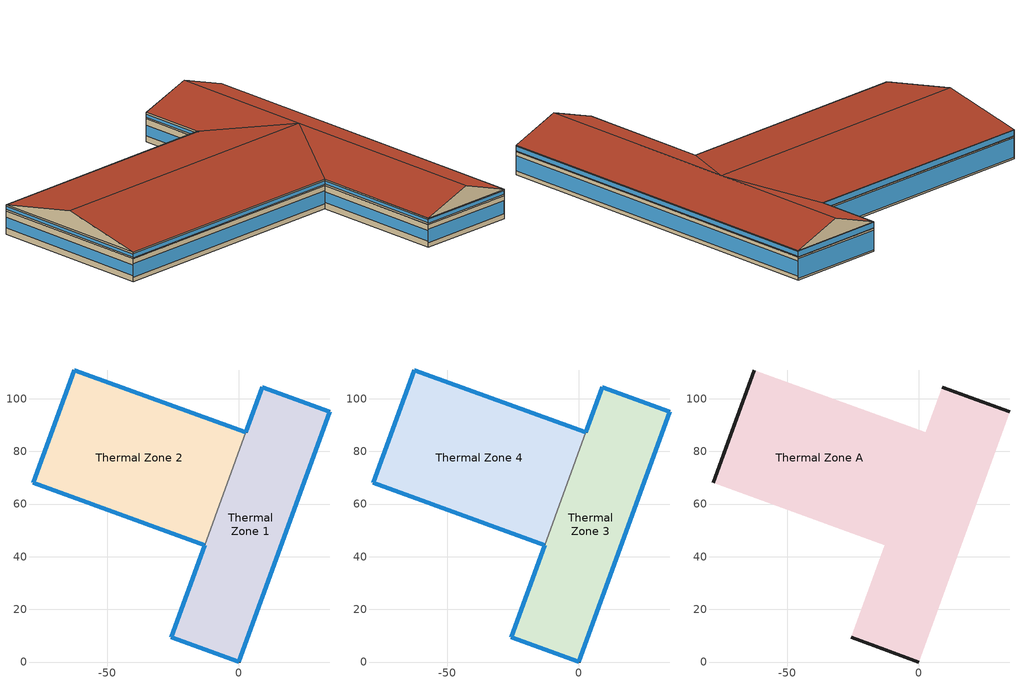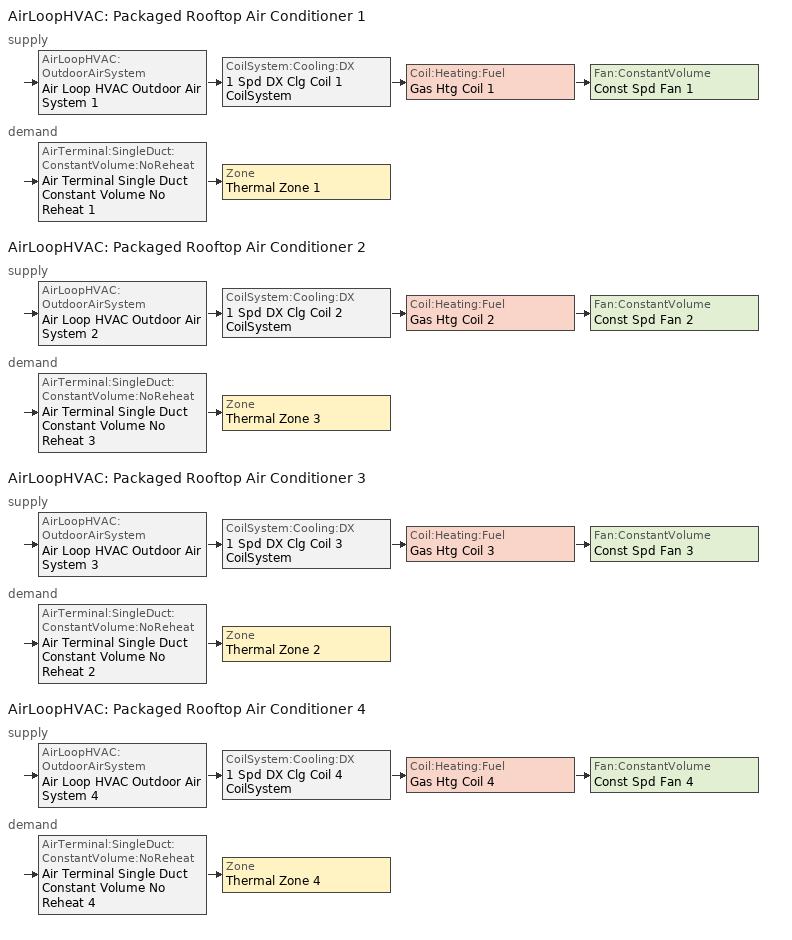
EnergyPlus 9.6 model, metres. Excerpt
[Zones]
Thermal Zone 1
 floor ground (ExtSlabCarpet): 0,0 -25.72,9.36 -13.01,44.28 2.61,87.19 8.86,104.37 34.58,95.01 z0
 wall outside (Ext Wall): -13.01,44.28 -25.72,9.36 0,0 34.58,95.01 8.86,104.37 2.61,87.19 z0:6.31
 wall to Thermal Zone 2 (Interior Wall): 2.61,87.19 -13.01,44.28 z0:6.31
 window (Ext Window): 34.57,95.02 8.87,104.37 z0.47:5.84; -13.01,44.27 -25.72,9.37 / 8.86,104.36 2.61,87.2 z1.7:4.61; 0,0.01 34.58,95 z1.07:5.24; -25.71,9.36 -0.01,0 z1.33:4.98
Thermal Zone 2
 floor ground (ExtSlabCarpet): -13.01,44.28 -78.17,68 -62.55,110.9 2.61,87.19 z0
 wall outside (Ext Wall): 2.61,87.19 -62.55,110.9 -78.17,68 -13.01,44.28 z0:6.31
 window (Ext Window): 2.6,87.19 -62.54,110.9 z0.47:5.84; -62.55,110.89 -78.16,68.01 z1.7:4.61; -78.16,67.99 -13.02,44.28 z1.33:4.98
Thermal Zone 3
 floor to Thermal Zone 1 (Interior Floor): 0,0 -25.72,9.36 -13.01,44.28 2.61,87.19 8.86,104.37 34.58,95.01 z6.31
 wall outside (Ext Wall): -13.01,44.28 -25.72,9.36 0,0 34.58,95.01 8.86,104.37 2.61,87.19 z6.31:8.11
 wall to Thermal Zone 4 (Interior Wall): 2.61,87.19 -13.01,44.28 z6.31:8.11
 window (Ext Window): 34.57,95.02 8.87,104.37 z6.45:7.98; -13.01,44.27 -25.72,9.37 / 8.86,104.36 2.61,87.2 z6.8:7.62; 0,0.01 34.58,95 z6.62:7.8; -25.71,9.36 -0.01,0 z6.69:7.73
Thermal Zone 4
 floor to Thermal Zone 2 (Interior Floor): -13.01,44.28 -78.17,68 -62.55,110.9 2.61,87.19 z6.31
 wall outside (Ext Wall): 2.61,87.19 -62.55,110.9 -78.17,68 -13.01,44.28 z6.31:8.11
 window (Ext Window): 2.6,87.19 -62.54,110.9 z6.45:7.98; -62.55,110.89 -78.16,68.01 z6.8:7.62; -78.16,67.99 -13.02,44.28 z6.69:7.73
Thermal Zone A
 floor to Thermal Zone 3 (Interior Floor): 0,0 -25.72,9.36 -13.01,44.28 2.61,87.19 8.86,104.37 34.58,95.01 z8.11
 floor to Thermal Zone 4 (Interior Floor): -13.01,44.28 -78.17,68 -62.55,110.9 2.61,87.19 z8.11
 wall outside (Ext Wall): 34.58,95.01,8.11 8.86,104.37,8.11 21.72,99.69,13.01; 0,0,8.11 -12.86,4.68,13.01 -25.72,9.36,8.11; -70.36,89.45,13.01 -62.55,110.9,8.11 -78.17,68,8.11
 roof outside (Ext Roof): 0,0,8.11 34.58,95.01,8.11 21.72,99.69,13.01 -12.86,4.68,13.01; 7.65,61.05,13.01 21.72,99.69,13.01 8.86,104.37,8.11 2.61,87.19,8.11; -12.86,4.68,13.01 7.65,61.05,13.01 -13.01,44.28,8.11 -25.72,9.36,8.11; -13.01,44.28,8.11 7.65,61.05,13.01 -70.36,89.45,13.01 -78.17,68,8.11; 7.65,61.05,13.01 2.61,87.19,8.11 -62.55,110.9,8.11 -70.36,89.45,13.01
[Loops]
AirLoopHVAC 'Packaged Rooftop Air Conditioner 1'
 supply: AirLoopHVAC:OutdoorAirSystem 'Air Loop HVAC Outdoor Air System 1' > CoilSystem:Cooling:DX '1 Spd DX Clg Coil 1 CoilSystem' > Coil:Heating:Fuel 'Gas Htg Coil 1' > Fan:ConstantVolume 'Const Spd Fan 1'
 demand: AirTerminal:SingleDuct:ConstantVolume:NoReheat 'Air Terminal Single Duct Constant Volume No Reheat 1' > Zone 'Thermal Zone 1'
AirLoopHVAC 'Packaged Rooftop Air Conditioner 2'
 supply: AirLoopHVAC:OutdoorAirSystem 'Air Loop HVAC Outdoor Air System 2' > CoilSystem:Cooling:DX '1 Spd DX Clg Coil 2 CoilSystem' > Coil:Heating:Fuel 'Gas Htg Coil 2' > Fan:ConstantVolume 'Const Spd Fan 2'
 demand: AirTerminal:SingleDuct:ConstantVolume:NoReheat 'Air Terminal Single Duct Constant Volume No Reheat 3' > Zone 'Thermal Zone 3'
AirLoopHVAC 'Packaged Rooftop Air Conditioner 3'
 supply: AirLoopHVAC:OutdoorAirSystem 'Air Loop HVAC Outdoor Air System 3' > CoilSystem:Cooling:DX '1 Spd DX Clg Coil 3 CoilSystem' > Coil:Heating:Fuel 'Gas Htg Coil 3' > Fan:ConstantVolume 'Const Spd Fan 3'
 demand: AirTerminal:SingleDuct:ConstantVolume:NoReheat 'Air Terminal Single Duct Constant Volume No Reheat 2' > Zone 'Thermal Zone 2'
AirLoopHVAC 'Packaged Rooftop Air Conditioner 4'
 supply: AirLoopHVAC:OutdoorAirSystem 'Air Loop HVAC Outdoor Air System 4' > CoilSystem:Cooling:DX '1 Spd DX Clg Coil 4 CoilSystem' > Coil:Heating:Fuel 'Gas Htg Coil 4' > Fan:ConstantVolume 'Const Spd Fan 4'
 demand: AirTerminal:SingleDuct:ConstantVolume:NoReheat 'Air Terminal Single Duct Constant Volume No Reheat 4' > Zone 'Thermal Zone 4'
[Building]
Building 1: North Axis {deg}=-0
[Site:Location]
Washington Dc Dulles IntL Ar: Latitude {deg}=38.98; Longitude {deg}=-77.47; Time Zone {hr}=-5; Elevation {m}=82
[SizingPeriod:DesignDay] Day of Month=21; Dry-Bulb Temperature Range Modifier Type=DefaultMultipliers; Barometric Pressure {Pa}=86790; Rain Indicator=No; Snow Indicator=No; Daylight Saving Time Indicator=No; Begin Environment Reset Mode=FullResetAtBeginEnvironment
Name | Month | Day Type | Maximum Dry-Bulb Temperature {C} | Daily Dry-Bulb Temperature Range {deltaC} | Humidity Condition Type | Wetbulb or DewPoint at Maximum Dry-Bulb {C} | Wind Speed {m/s} | Wind Direction {deg} | Solar Model Indicator | ASHRAE Clear Sky Optical Depth for Beam Irradiance (taub) | ASHRAE Clear Sky Optical Depth for Diffuse Irradiance (taud) | Enthalpy at Maximum Dry-Bulb {J/kg} | Sky Clearness
SALT-LAKE-CITY-IAP Ann Clg .4% Condns DB=>MWB | 7 | SummerDesignDay | 36.5 | 14.4 | Wetbulb | 17.1 | 5 | 340 | ASHRAETau | 0.339 | 2.366
SALT-LAKE-CITY-IAP Ann Clg .4% Condns DP=>MDB | 7 | SummerDesignDay | 22.5 | 14.4 | Dewpoint | 15.6 | 5 | 340 | ASHRAETau | 0.339 | 2.366
SALT-LAKE-CITY-IAP Ann Clg .4% Condns Enth=>MDB | 7 | SummerDesignDay | 30.8 | 14.4 | Enthalpy |  | 5 | 340 | ASHRAETau | 0.339 | 2.366 | 59300
SALT-LAKE-CITY-IAP Ann Clg .4% Condns WB=>MDB | 7 | SummerDesignDay | 31.2 | 14.4 | Wetbulb | 19 | 5 | 340 | ASHRAETau | 0.339 | 2.366
SALT-LAKE-CITY-IAP Ann Htg 99.6% Condns DB | 1 | WinterDesignDay | -12.4 | 0 | Wetbulb | -12.4 | 2.6 | 140 | ASHRAEClearSky |  |  |  | 0
SALT-LAKE-CITY-IAP Ann Htg Wind 99.6% Condns WS=>MCDB | 1 | WinterDesignDay | 6.8 | 0 | Wetbulb | 6.8 | 12.4 | 140 | ASHRAEClearSky |  |  |  | 0
SALT-LAKE-CITY-IAP Ann Hum_n 99.6% Condns DP=>MCDB | 1 | WinterDesignDay | -10.7 | 0 | Dewpoint | -16.2 | 2.6 | 140 | ASHRAEClearSky |  |  |  | 0
[Material] Thermal Absorptance=0.9
Name | Roughness | Thickness m | Conductivity W/m-K | Density kg/m3 | Specific Heat J/kg-K | Solar Absorptance | Visible Absorptance
wall concrete | MediumRough | 0.398 | 0.5 | 2243 | 837 | 0.65 | 0.65
roof concrete | MediumRough | 0.401 | 0.5 | 2243 | 837 | 0.65 | 0.65
Wall Insulation [37] | MediumRough | 0.0681 | 0.0432 | 91 | 837 | 0.5 | 0.5
Roof Insulation [25] | MediumRough | 0.263 | 0.049 | 265 | 836.8 | 0.7 | 0.7
F16 Acoustic tile | MediumSmooth | 0.0191 | 0.06 | 368 | 590 | 0.3 | 0.3
M11 100mm lightweight concrete | MediumRough | 0.1016 | 0.53 | 1280 | 840 | 0.5 | 0.5
MAT-CC05 4 HW CONCRETE | Rough | 0.1016 | 1.311 | 2240 | 836.8 | 0.85 | 0.85
G01a 19mm gypsum board | MediumSmooth | 0.019 | 0.16 | 800 | 1090 | 0.4 | 0.4
[Material:AirGap]
Name | Thermal Resistance m2-K/W
F04 Wall air space resistance | 0.15
F05 Ceiling air space resistance | 0.18
[Material:NoMass]
CP02 CARPET PAD: Roughness=Smooth; Thermal Resistance m2-K/W=0.1; Thermal Absorptance=0.9; Solar Absorptance=0.8; Visible Absorptance=0.8
[WindowMaterial:SimpleGlazingSystem]
Window Material Simple Glazing System: U-Factor W/m2-K=1.51; Solar Heat Gain Coefficient=0.25
[Construction]
Ext Roof: roof concrete, Roof Insulation [25]
Ext Wall: wall concrete, Wall Insulation [37]
Ext Window: Window Material Simple Glazing System
ExtSlabCarpet: MAT-CC05 4 HW CONCRETE, CP02 CARPET PAD
Interior Floor: F16 Acoustic tile, F05 Ceiling air space resistance, M11 100mm lightweight concrete
Interior Wall: G01a 19mm gypsum board, F04 Wall air space resistance, G01a 19mm gypsum board
[Zone]
Thermal Zone 1; Thermal Zone 2: 290, 0, 0, 0, , 1, , , , , , Yes
Thermal Zone 3; Thermal Zone 4: 290, 0, 0, 6.31, , 1, , , , , , Yes
Thermal Zone A: 290, 0, 0, 8.11, , 1, , , , , , No
[Controller:MechanicalVentilation] Availability Schedule=Always On Discrete; Demand Controlled Ventilation=No; System Outdoor Air Method=ZoneSum
Name | Zone or ZoneList Name 1 | Design Specification Outdoor Air Object Name 1
Controller Mechanical Ventilation 1 | Thermal Zone 1 | Ventilation 1
Controller Mechanical Ventilation 2 | Thermal Zone 3 | Ventilation 3
Controller Mechanical Ventilation 3 | Thermal Zone 2 | Ventilation 2
Controller Mechanical Ventilation 4 | Thermal Zone 4 | Ventilation 4
[AirLoopHVAC] Design Supply Air Flow Rate m3/s=AutoSize; Design Return Air Flow Fraction of Supply Air Flow=1
Packaged Rooftop Air Conditioner 1; Packaged Rooftop Air Conditioner 2; Packaged Rooftop Air Conditioner 3; Packaged Rooftop Air Conditioner 4
[Sizing:System] Type of Load to Size On=Sensible; Design Outdoor Air Flow Rate m3/s=Autosize; Central Heating Maximum System Air Flow Ratio=0.3; Preheat Design Temperature C=7; Preheat Design Humidity Ratio kgWater/kgDryAir=0.008; Precool Design Temperature C=12.8; Precool Design Humidity Ratio kgWater/kgDryAir=0.008; Type of Zone Sum to Use=NonCoincident; 100% Outdoor Air in Cooling=Yes; 100% Outdoor Air in Heating=Yes; Central Cooling Design Supply Air Humidity Ratio kgWater/kgDryAir=0.0085; Central Heating Design Supply Air Humidity Ratio kgWater/kgDryAir=0.008; Cooling Supply Air Flow Rate Method=DesignDay; Cooling Supply Air Flow Rate m3/s=0; Cooling Supply Air Flow Rate Per Floor Area m3/s-m2=0.00996765; Cooling Fraction of Autosized Cooling Supply Air Flow Rate=1; Cooling Supply Air Flow Rate Per Unit Cooling Capacity m3/s-W=3.94755e-05; Heating Supply Air Flow Rate Method=DesignDay; Heating Supply Air Flow Rate m3/s=0; Heating Supply Air Flow Rate Per Floor Area m3/s-m2=0.00996765; Heating Fraction of Autosized Heating Supply Air Flow Rate=1; Heating Fraction of Autosized Cooling Supply Air Flow Rate=1; Heating Supply Air Flow Rate Per Unit Heating Capacity m3/s-W=3.15882e-05; System Outdoor Air Method=ZoneSum; Zone Maximum Outdoor Air Fraction dimensionless=1; Cooling Design Capacity Method=CoolingDesignCapacity; Cooling Design Capacity W=Autosize; Cooling Design Capacity Per Floor Area W/m2=234.7; Fraction of Autosized Cooling Design Capacity=1; Heating Design Capacity Method=HeatingDesignCapacity; Heating Design Capacity W=Autosize; Heating Design Capacity Per Floor Area W/m2=157; Fraction of Autosized Heating Design Capacity=1; Central Cooling Capacity Control Method=OnOff; Occupant Diversity=Autosize
Name | Central Cooling Design Supply Air Temperature C | Central Heating Design Supply Air Temperature C
Packaged Rooftop Air Conditioner 1 | 13.2 | 47.5
Packaged Rooftop Air Conditioner 2 | 18.7 | 41.9
Packaged Rooftop Air Conditioner 3 | 13 | 54.4
Packaged Rooftop Air Conditioner 4 | 18.2 | 42.2
[AvailabilityManager:Scheduled] Schedule=Always On Discrete
Packaged Rooftop Air Conditioner 1 Availability Manager; Air Loop HVAC Outdoor Air System 1 Availability Manager; Packaged Rooftop Air Conditioner 2 Availability Manager; Air Loop HVAC Outdoor Air System 2 Availability Manager; Packaged Rooftop Air Conditioner 3 Availability Manager; Air Loop HVAC Outdoor Air System 3 Availability Manager; Packaged Rooftop Air Conditioner 4 Availability Manager; Air Loop HVAC Outdoor Air System 4 Availability Manager
[Controller:OutdoorAir] Minimum Outdoor Air Flow Rate m3/s=0; Maximum Outdoor Air Flow Rate m3/s=Autosize; Economizer Control Action Type=ModulateFlow; Economizer Maximum Limit Dry-Bulb Temperature C=28; Economizer Maximum Limit Enthalpy J/kg=64000; Economizer Minimum Limit Dry-Bulb Temperature C=-100; Lockout Type=NoLockout; Minimum Limit Type=FixedMinimum; High Humidity Control=No; Control High Indoor Humidity Based on Outdoor Humidity Ratio=Yes; Heat Recovery Bypass Control Type=BypassWhenWithinEconomizerLimits
Name | Economizer Control Type | Mechanical Ventilation Controller
Controller Outdoor Air 1 | DifferentialEnthalpy | Controller Mechanical Ventilation 1
Controller Outdoor Air 2 | DifferentialEnthalpy | Controller Mechanical Ventilation 2
Controller Outdoor Air 3 | DifferentialDryBulb | Controller Mechanical Ventilation 3
Controller Outdoor Air 4 | NoEconomizer | Controller Mechanical Ventilation 4
[SetpointManager:MixedAir] Control Variable=Temperature
Name | Setpoint Node or NodeList
Node Air Deck Mixed 1 OS Default SPM | Node Air Deck Mixed 1
Node Air Deck Cooling 1 OS Default SPM | Node Air Deck Cooling 1
Node Air Deck Heating 1 OS Default SPM | Node Air Deck Heating 1
Node Air Deck Mixed 2 OS Default SPM | Node Air Deck Mixed 2
Node Air Deck Cooling 2 OS Default SPM | Node Air Deck Cooling 2
Node Air Deck Heating 2 OS Default SPM | Node Air Deck Heating 2
Node Air Deck Mixed 3 OS Default SPM | Node Air Deck Mixed 3
Node Air Deck Cooling 3 OS Default SPM | Node Air Deck Cooling 3
Node Air Deck Heating 3 OS Default SPM | Node Air Deck Heating 3
Node Air Deck Mixed 4 OS Default SPM | Node Air Deck Mixed 4
Node Air Deck Cooling 4 OS Default SPM | Node Air Deck Cooling 4
Node Air Deck Heating 4 OS Default SPM | Node Air Deck Heating 4
[CoilSystem:Cooling:DX] Availability Schedule=Always On Discrete hvac_library
Name | Cooling Coil
1 Spd DX Clg Coil 1 CoilSystem | 1 Spd DX Clg Coil 1
1 Spd DX Clg Coil 2 CoilSystem | 1 Spd DX Clg Coil 2
1 Spd DX Clg Coil 3 CoilSystem | 1 Spd DX Clg Coil 3
1 Spd DX Clg Coil 4 CoilSystem | 1 Spd DX Clg Coil 4
[Coil:Cooling:DX:SingleSpeed] Availability Schedule=Always On Discrete hvac_library; Gross Rated Total Cooling Capacity W=Autosize; Gross Rated Sensible Heat Ratio=Autosize; Rated Air Flow Rate m3/s=Autosize; Rated Evaporator Fan Power Per Volume Flow Rate W/(m3/s)=773.3; Total Cooling Capacity Function of Temperature Curve=OS:Curve:Biquadratic 1; Total Cooling Capacity Function of Flow Fraction Curve=OS:Curve:Quadratic 1; Energy Input Ratio Function of Temperature Curve=OS:Curve:Biquadratic 2; Energy Input Ratio Function of Flow Fraction Curve=OS:Curve:Quadratic 2; Part Load Fraction Correlation Curve=OS:Curve:Quadratic 3; Minimum Outdoor Dry-Bulb Temperature for Compressor Operation C=-25; Condenser Type=AirCooled; Evaporative Condenser Effectiveness=0; Evaporative Condenser Air Flow Rate m3/s=Autosize; Evaporative Condenser Pump Rated Power Consumption W=Autosize; Crankcase Heater Capacity W=0; Maximum Outdoor Dry-Bulb Temperature for Crankcase Heater Operation C=0; Basin Heater Capacity W/K=0; Basin Heater Setpoint Temperature C=10
Name | Gross Rated Cooling COP W/W
1 Spd DX Clg Coil 1 | 3.61
1 Spd DX Clg Coil 2 | 3.55
1 Spd DX Clg Coil 3 | 4.22
1 Spd DX Clg Coil 4 | 4.04
[Coil:Heating:Fuel] Availability Schedule=Always On Discrete hvac_library; Parasitic Electric Load W=0; Parasitic Fuel Load W=0
Name | Fuel Type | Burner Efficiency | Nominal Capacity W
Gas Htg Coil 1 | Coal | 0.84 | 4599
Gas Htg Coil 2 | Coal | 0.82 | 49254
Gas Htg Coil 3 | NaturalGas | 0.72 | Autosize
Gas Htg Coil 4 | NaturalGas | 0.89 | Autosize
[Fan:ConstantVolume] Availability Schedule=Always On Discrete; Motor Efficiency=0.9; Motor In Airstream Fraction=1
Name | Fan Total Efficiency | Pressure Rise Pa | Maximum Flow Rate m3/s
Const Spd Fan 1 | 0.62 | 862 | Autosize
Const Spd Fan 2 | 0.85 | 346 | 138.49
Const Spd Fan 3 | 0.87 | 1707 | 89.2
Const Spd Fan 4 | 0.78 | 1668 | Autosize
[SetpointManager:Scheduled] Control Variable=Temperature
Name | Schedule | Setpoint Node or NodeList
Setpoint Manager Scheduled Air Duck 1 | Deck_Temperature 1 | Node Air Deck Supply 1
Setpoint Manager Scheduled Air Duck 2 | Deck_Temperature 2 | Node Air Deck Supply 2
Setpoint Manager Scheduled Air Duck 3 | Deck_Temperature 3 | Node Air Deck Supply 3
Setpoint Manager Scheduled Air Duck 4 | Deck_Temperature 4 | Node Air Deck Supply 4
[ZoneControl:Thermostat] Temperature Difference Between Cutout And Setpoint deltaC=0
Name | Zone or ZoneList | Control Type Schedule | Control 1
Thermal Zone 1 Thermostat | Thermal Zone 1 | Thermal Zone 1 Thermostat Schedule | Thermostat Setpoint Dual Setpoint 1
Thermal Zone 2 Thermostat | Thermal Zone 2 | Thermal Zone 2 Thermostat Schedule | Thermostat Setpoint Dual Setpoint 2
Thermal Zone 3 Thermostat | Thermal Zone 3 | Thermal Zone 3 Thermostat Schedule | Thermostat Setpoint Dual Setpoint 3
Thermal Zone 4 Thermostat | Thermal Zone 4 | Thermal Zone 4 Thermostat Schedule | Thermostat Setpoint Dual Setpoint 4
[ThermostatSetpoint:DualSetpoint]
Name | Heating Setpoint Temperature Schedule | Cooling Setpoint Temperature Schedule
Thermostat Setpoint Dual Setpoint 1 | HtgSetp 1 | ClgSetp 1
Thermostat Setpoint Dual Setpoint 2 | HtgSetp 2 | ClgSetp 2
Thermostat Setpoint Dual Setpoint 3 | HtgSetp 3 | ClgSetp 3
Thermostat Setpoint Dual Setpoint 4 | HtgSetp 4 | ClgSetp 4
[AirTerminal:SingleDuct:ConstantVolume:NoReheat] Availability Schedule=Always On Discrete; Maximum Air Flow Rate m3/s=AutoSize
Air Terminal Single Duct Constant Volume No Reheat 1; Air Terminal Single Duct Constant Volume No Reheat 2; Air Terminal Single Duct Constant Volume No Reheat 3; Air Terminal Single Duct Constant Volume No Reheat 4
[Zone equipment]
Thermal Zone 1: Air Terminal Single Duct Constant Volume No Reheat 1
Thermal Zone 2: Air Terminal Single Duct Constant Volume No Reheat 2
Thermal Zone 3: Air Terminal Single Duct Constant Volume No Reheat 3
Thermal Zone 4: Air Terminal Single Duct Constant Volume No Reheat 4
[Sizing:Zone] Zone Cooling Design Supply Air Temperature Input Method=SupplyAirTemperature; Zone Cooling Design Supply Air Temperature Difference deltaC=11.11; Zone Heating Design Supply Air Temperature Input Method=SupplyAirTemperature; Zone Heating Design Supply Air Temperature Difference deltaC=11.11; Zone Cooling Design Supply Air Humidity Ratio kgWater/kgDryAir=0.0085; Zone Heating Design Supply Air Humidity Ratio kgWater/kgDryAir=0.008; Cooling Design Air Flow Method=DesignDay; Cooling Design Air Flow Rate m3/s=0; Cooling Minimum Air Flow per Zone Floor Area m3/s-m2=0.000762; Cooling Minimum Air Flow m3/s=0; Cooling Minimum Air Flow Fraction=0; Heating Design Air Flow Method=DesignDay; Heating Design Air Flow Rate m3/s=0; Heating Maximum Air Flow per Zone Floor Area m3/s-m2=0.002032; Heating Maximum Air Flow m3/s=0.141576; Heating Maximum Air Flow Fraction=0.3; Account for Dedicated Outdoor Air System=No
Name | Zone Cooling Design Supply Air Temperature C | Zone Heating Design Supply Air Temperature C | Design Specification Outdoor Air Object
Thermal Zone 1 | 13.2 | 47.5 | Ventilation 1
Thermal Zone 2 | 18.7 | 41.9 | Ventilation 2
Thermal Zone 3 | 13 | 54.4 | Ventilation 3
Thermal Zone 4 | 18.2 | 42.2 | Ventilation 4
[DesignSpecification:OutdoorAir] Outdoor Air Method=Sum; Outdoor Air Flow per Person m3/s-person=0; Outdoor Air Flow per Zone Floor Area m3/s-m2=0; Outdoor Air Flow per Zone m3/s=0
Name | Outdoor Air Flow Air Changes per Hour 1/hr
Ventilation 1 | 3.01
Ventilation 2 | 1.46
Ventilation 3 | 0.79
Ventilation 4 | 3.29
[Schedule:Day:Interval]
HtgSetp Summer Design Day 1; HtgSetp Summer Design Day 2; HtgSetp Summer Design Day 3; HtgSetp Summer Design Day 4: No, 24:00, 15.6
HtgSetp Winter Design Day 1; HtgSetp Winter Design Day 2; HtgSetp Winter Design Day 3; HtgSetp Winter Design Day 4: No, 24:00, 21
ClgSetp Summer Design Day 1; ClgSetp Summer Design Day 2; ClgSetp Summer Design Day 3; ClgSetp Summer Design Day 4: No, 06:00, 26.7, 22:00, 24, 24:00, 26.7
ClgSetp Winter Design Day 1; ClgSetp Winter Design Day 2; ClgSetp Winter Design Day 3; ClgSetp Winter Design Day 4: No, 24:00, 26.7
ClgSetp Default Schedule 1; ClgSetp Default Schedule 2: Temperature 37, No, 01:00, 28.3, 02:00, 28.3, 03:00, 28.3, 04:00, 28.3, 05:00, 28.3, 06:00, 28.3, 07:00, 28.3, 08:00, 28.3, 09:00, 26.2, 10:00, 26.2, 11:00, 26.2, 12:00, 26.2, 13:00, 26.2, 14:00, 26.2, 15:00, 26.2, 16:00, 26.2, 17:00, 26.2, 18:00, 26.2, 19:00, 28.3, 20:00, 28.3, 21:00, 28.3, 22:00, 28.3, 23:00, 28.3, 24:00, 28.3
HtgSetp Default Schedule 1; HtgSetp Default Schedule 2: Temperature 36, No, 01:00, 22.1, 02:00, 22.1, 03:00, 22.1, 04:00, 22.1, 05:00, 22.1, 06:00, 22.1, 07:00, 22.1, 08:00, 22.1, 09:00, 20.3, 10:00, 20.3, 11:00, 20.3, 12:00, 20.3, 13:00, 20.3, 14:00, 20.3, 15:00, 20.3, 16:00, 20.3, 17:00, 20.3, 18:00, 20.3, 19:00, 22.1, 20:00, 22.1, 21:00, 22.1, 22:00, 22.1, 23:00, 22.1, 24:00, 22.1
ClgSetp Default Schedule 3: Temperature 37, No, 01:00, 28.4, 02:00, 28.4, 03:00, 28.4, 04:00, 28.4, 05:00, 28.4, 06:00, 28.4, 07:00, 28.4, 08:00, 28.4, 09:00, 24.2, 10:00, 24.2, 11:00, 24.2, 12:00, 24.2, 13:00, 24.2, 14:00, 24.2, 15:00, 28.4, 16:00, 28.4, 17:00, 28.4, 18:00, 28.4, 19:00, 28.4, 20:00, 28.4, 21:00, 28.4, 22:00, 28.4, 23:00, 28.4, 24:00, 28.4
HtgSetp Default Schedule 3: Temperature 36, No, 01:00, 23.1, 02:00, 23.1, 03:00, 23.1, 04:00, 23.1, 05:00, 23.1, 06:00, 23.1, 07:00, 23.1, 08:00, 23.1, 09:00, 21.9, 10:00, 21.9, 11:00, 21.9, 12:00, 21.9, 13:00, 21.9, 14:00, 21.9, 15:00, 23.1, 16:00, 23.1, 17:00, 23.1, 18:00, 23.1, 19:00, 23.1, 20:00, 23.1, 21:00, 23.1, 22:00, 23.1, 23:00, 23.1, 24:00, 23.1
ClgSetp Default Schedule 4: Temperature 37, No, 01:00, 28.7, 02:00, 28.7, 03:00, 28.7, 04:00, 28.7, 05:00, 28.7, 06:00, 28.7, 07:00, 25.7, 08:00, 25.7, 09:00, 25.7, 10:00, 25.7, 11:00, 25.7, 12:00, 25.7, 13:00, 25.7, 14:00, 25.7, 15:00, 25.7, 16:00, 25.7, 17:00, 25.7, 18:00, 25.7, 19:00, 25.7, 20:00, 25.7, 21:00, 28.7, 22:00, 28.7, 23:00, 28.7, 24:00, 28.7
HtgSetp Default Schedule 4: Temperature 36, No, 01:00, 22.2, 02:00, 22.2, 03:00, 22.2, 04:00, 22.2, 05:00, 22.2, 06:00, 22.2, 07:00, 19, 08:00, 19, 09:00, 19, 10:00, 19, 11:00, 19, 12:00, 19, 13:00, 19, 14:00, 19, 15:00, 19, 16:00, 19, 17:00, 19, 18:00, 19, 19:00, 19, 20:00, 19, 21:00, 22.2, 22:00, 22.2, 23:00, 22.2, 24:00, 22.2
Deck_Temperature_Default 1; Deck_Temperature_Summer_Design_Day 1; Deck_Temperature_Winter_Design_Day 1: No, 24:00, 13.2
Deck_Temperature_Default 2; Deck_Temperature_Summer_Design_Day 2; Deck_Temperature_Winter_Design_Day 2: No, 24:00, 18.7
Deck_Temperature_Default 3; Deck_Temperature_Summer_Design_Day 3; Deck_Temperature_Winter_Design_Day 3: No, 24:00, 13
Deck_Temperature_Default 4; Deck_Temperature_Summer_Design_Day 4; Deck_Temperature_Winter_Design_Day 4: No, 24:00, 18.2
[Schedule:Week:Daily]
HtgSetp 1 Week Rule - Jan1-Dec31: HtgSetp Default Schedule 1, HtgSetp Default Schedule 1, HtgSetp Default Schedule 1, HtgSetp Default Schedule 1, HtgSetp Default Schedule 1, HtgSetp Default Schedule 1, HtgSetp Default Schedule 1, HtgSetp Default Schedule 1, HtgSetp Summer Design Day 1, HtgSetp Winter Design Day 1, HtgSetp Default Schedule 1, HtgSetp Default Schedule 1
ClgSetp 1 Week Rule - Jan1-Dec31: ClgSetp Default Schedule 1, ClgSetp Default Schedule 1, ClgSetp Default Schedule 1, ClgSetp Default Schedule 1, ClgSetp Default Schedule 1, ClgSetp Default Schedule 1, ClgSetp Default Schedule 1, ClgSetp Default Schedule 1, ClgSetp Summer Design Day 1, ClgSetp Winter Design Day 1, ClgSetp Default Schedule 1, ClgSetp Default Schedule 1
HtgSetp 2 Week Rule - Jan1-Dec31: HtgSetp Default Schedule 2, HtgSetp Default Schedule 2, HtgSetp Default Schedule 2, HtgSetp Default Schedule 2, HtgSetp Default Schedule 2, HtgSetp Default Schedule 2, HtgSetp Default Schedule 2, HtgSetp Default Schedule 2, HtgSetp Summer Design Day 2, HtgSetp Winter Design Day 2, HtgSetp Default Schedule 2, HtgSetp Default Schedule 2
ClgSetp 2 Week Rule - Jan1-Dec31: ClgSetp Default Schedule 2, ClgSetp Default Schedule 2, ClgSetp Default Schedule 2, ClgSetp Default Schedule 2, ClgSetp Default Schedule 2, ClgSetp Default Schedule 2, ClgSetp Default Schedule 2, ClgSetp Default Schedule 2, ClgSetp Summer Design Day 2, ClgSetp Winter Design Day 2, ClgSetp Default Schedule 2, ClgSetp Default Schedule 2
HtgSetp 3 Week Rule - Jan1-Dec31: HtgSetp Default Schedule 3, HtgSetp Default Schedule 3, HtgSetp Default Schedule 3, HtgSetp Default Schedule 3, HtgSetp Default Schedule 3, HtgSetp Default Schedule 3, HtgSetp Default Schedule 3, HtgSetp Default Schedule 3, HtgSetp Summer Design Day 3, HtgSetp Winter Design Day 3, HtgSetp Default Schedule 3, HtgSetp Default Schedule 3
ClgSetp 3 Week Rule - Jan1-Dec31: ClgSetp Default Schedule 3, ClgSetp Default Schedule 3, ClgSetp Default Schedule 3, ClgSetp Default Schedule 3, ClgSetp Default Schedule 3, ClgSetp Default Schedule 3, ClgSetp Default Schedule 3, ClgSetp Default Schedule 3, ClgSetp Summer Design Day 3, ClgSetp Winter Design Day 3, ClgSetp Default Schedule 3, ClgSetp Default Schedule 3
HtgSetp 4 Week Rule - Jan1-Dec31: HtgSetp Default Schedule 4, HtgSetp Default Schedule 4, HtgSetp Default Schedule 4, HtgSetp Default Schedule 4, HtgSetp Default Schedule 4, HtgSetp Default Schedule 4, HtgSetp Default Schedule 4, HtgSetp Default Schedule 4, HtgSetp Summer Design Day 4, HtgSetp Winter Design Day 4, HtgSetp Default Schedule 4, HtgSetp Default Schedule 4
ClgSetp 4 Week Rule - Jan1-Dec31: ClgSetp Default Schedule 4, ClgSetp Default Schedule 4, ClgSetp Default Schedule 4, ClgSetp Default Schedule 4, ClgSetp Default Schedule 4, ClgSetp Default Schedule 4, ClgSetp Default Schedule 4, ClgSetp Default Schedule 4, ClgSetp Summer Design Day 4, ClgSetp Winter Design Day 4, ClgSetp Default Schedule 4, ClgSetp Default Schedule 4
Deck_Temperature 1 Week Rule - Jan1-Dec31: Deck_Temperature_Default 1, Deck_Temperature_Default 1, Deck_Temperature_Default 1, Deck_Temperature_Default 1, Deck_Temperature_Default 1, Deck_Temperature_Default 1, Deck_Temperature_Default 1, Deck_Temperature_Default 1, Deck_Temperature_Summer_Design_Day 1, Deck_Temperature_Winter_Design_Day 1, Deck_Temperature_Default 1, Deck_Temperature_Default 1
Deck_Temperature 2 Week Rule - Jan1-Dec31: Deck_Temperature_Default 2, Deck_Temperature_Default 2, Deck_Temperature_Default 2, Deck_Temperature_Default 2, Deck_Temperature_Default 2, Deck_Temperature_Default 2, Deck_Temperature_Default 2, Deck_Temperature_Default 2, Deck_Temperature_Summer_Design_Day 2, Deck_Temperature_Winter_Design_Day 2, Deck_Temperature_Default 2, Deck_Temperature_Default 2
Deck_Temperature 3 Week Rule - Jan1-Dec31: Deck_Temperature_Default 3, Deck_Temperature_Default 3, Deck_Temperature_Default 3, Deck_Temperature_Default 3, Deck_Temperature_Default 3, Deck_Temperature_Default 3, Deck_Temperature_Default 3, Deck_Temperature_Default 3, Deck_Temperature_Summer_Design_Day 3, Deck_Temperature_Winter_Design_Day 3, Deck_Temperature_Default 3, Deck_Temperature_Default 3
Deck_Temperature 4 Week Rule - Jan1-Dec31: Deck_Temperature_Default 4, Deck_Temperature_Default 4, Deck_Temperature_Default 4, Deck_Temperature_Default 4, Deck_Temperature_Default 4, Deck_Temperature_Default 4, Deck_Temperature_Default 4, Deck_Temperature_Default 4, Deck_Temperature_Summer_Design_Day 4, Deck_Temperature_Winter_Design_Day 4, Deck_Temperature_Default 4, Deck_Temperature_Default 4
[Schedule:Year]
HtgSetp 1: HtgSetp 1 Week Rule - Jan1-Dec31, 1, 1, 12, 31
ClgSetp 1: ClgSetp 1 Week Rule - Jan1-Dec31, 1, 1, 12, 31
HtgSetp 2: HtgSetp 2 Week Rule - Jan1-Dec31, 1, 1, 12, 31
ClgSetp 2: ClgSetp 2 Week Rule - Jan1-Dec31, 1, 1, 12, 31
HtgSetp 3: HtgSetp 3 Week Rule - Jan1-Dec31, 1, 1, 12, 31
ClgSetp 3: ClgSetp 3 Week Rule - Jan1-Dec31, 1, 1, 12, 31
HtgSetp 4: HtgSetp 4 Week Rule - Jan1-Dec31, 1, 1, 12, 31
ClgSetp 4: ClgSetp 4 Week Rule - Jan1-Dec31, 1, 1, 12, 31
Deck_Temperature 1: Deck_Temperature 1 Week Rule - Jan1-Dec31, 1, 1, 12, 31
Deck_Temperature 2: Deck_Temperature 2 Week Rule - Jan1-Dec31, 1, 1, 12, 31
Deck_Temperature 3: Deck_Temperature 3 Week Rule - Jan1-Dec31, 1, 1, 12, 31
Deck_Temperature 4: Deck_Temperature 4 Week Rule - Jan1-Dec31, 1, 1, 12, 31
[Schedule:Compact]
Thermal Zone 1 Thermostat Schedule; Thermal Zone 2 Thermostat Schedule; Thermal Zone 3 Thermostat Schedule; Thermal Zone 4 Thermostat Schedule: Through: 12/31, For: AllDays, Until: 24:00, 4
[Curve:Biquadratic] Minimum Value of x=17; Maximum Value of x=22; Minimum Value of y=13; Maximum Value of y=46
Name | Coefficient1 Constant | Coefficient2 x | Coefficient3 x**2 | Coefficient4 y | Coefficient5 y**2 | Coefficient6 x*y
OS:Curve:Biquadratic 1 | 0.42415 | 0.04426 | -0.00042 | 0.00333 | -8e-05 | -0.00021
OS:Curve:Biquadratic 2 | 1.23649 | -0.02431 | 0.00057 | -0.01434 | 0.00063 | -0.00038
[Curve:Quadratic]
Name | Coefficient1 Constant | Coefficient2 x | Coefficient3 x**2 | Minimum Value of x | Maximum Value of x
OS:Curve:Quadratic 1 | 0.77136 | 0.34053 | -0.11088 | 0.75918 | 1.13877
OS:Curve:Quadratic 2 | 1.2055 | -0.32953 | 0.12308 | 0.75918 | 1.13877
OS:Curve:Quadratic 3 | 0.771 | 0.229 | 0 | 0 | 1
[Schedule:Constant]
Always On Discrete; Always On Discrete hvac_library: 1
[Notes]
wall material
